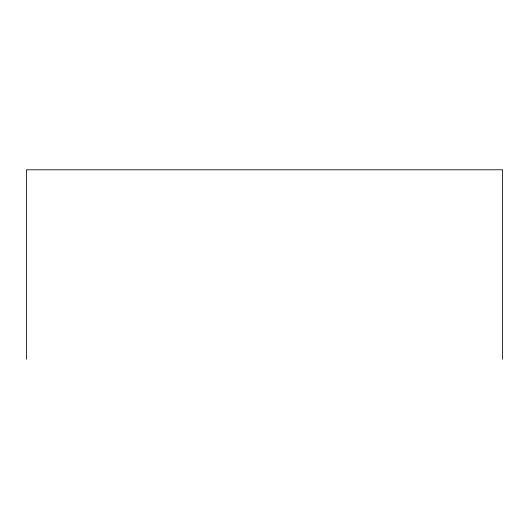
<?xml version="1.0" encoding="UTF-8"?>
<svg xmlns="http://www.w3.org/2000/svg" width="529" height="529" viewBox="0 0 529 529"><rect width="100%" height="100%" fill="white"/><g stroke="black" fill="none" stroke-linecap="round" stroke-linejoin="round"><path stroke-width="0.79" d="M502.55 359.204L502.55 169.796L26.45 169.796L26.45 359.204"/></g></svg>
